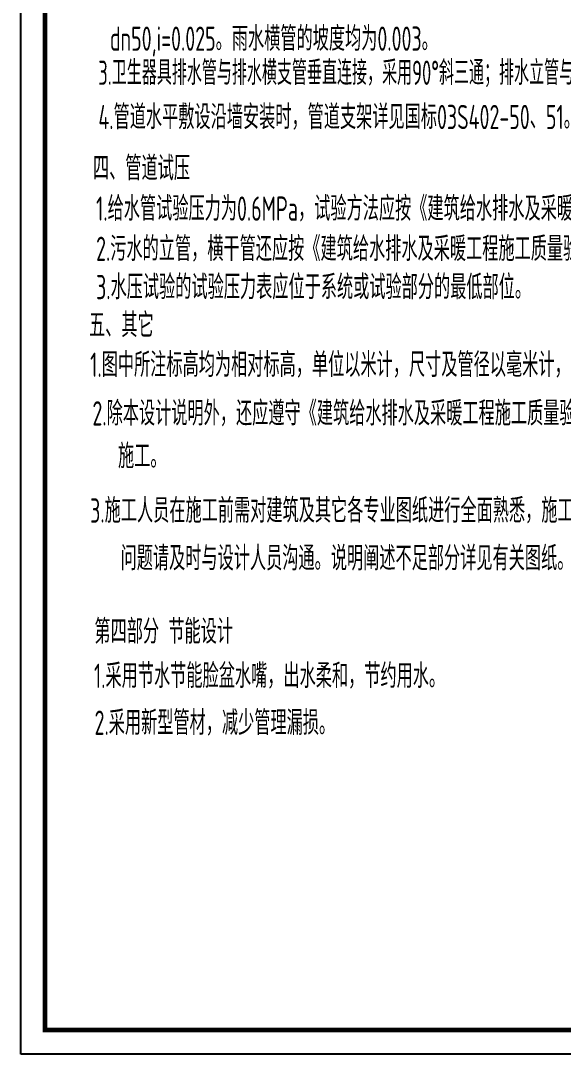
# Model space of a CAD drawing. Extents: x 5693218 to 11495510, y -728562 to -461276.
# Drawn here: x 5721175 to 5732330, y -503276 to -482005 of the extents above; entities that cross this region are included whole.
import ezdxf

# ---------------------------------------------------------------- set-up
doc = ezdxf.new("R2010")
doc.units = 0
doc.header["$LTSCALE"] = 1000
doc.header["$MEASUREMENT"] = 0
doc.layers.get('0').update_dxf_attribs({"linetype": 'CONTINUOUS'})
doc.layers.add('说明文本', color=54, linetype='CONTINUOUS')
doc.styles.add('AHD', font='sceie.shx', dxfattribs={"width": 0.7, "bigfont": 'sceic.shx'})

msp = doc.modelspace()

# ---------------------------------------------------------------- linework, layer by layer
msp.add_line((5721174.5, -503276.5), (5721174.5, -461276.5))
at = {"color": 0}
msp.add_line((5750874.5, -503276.5), (5721174.5, -503276.5), dxfattribs=at)
at = {"color": 0, "const_width": 100}
msp.add_lwpolyline([(5721674.5, -502776.5), (5721674.5, -463776.5), (5750374.5, -463776.5), (5750374.5, -502776.5)], close=True, dxfattribs=at)

# ---------------------------------------------------------------- texts
at = {"layer": '说明文本', "color": 0, "style": 'AHD'}
for s, height, width, p in [('dn50,i=0.025。雨水横管的坡度均为0.003。', 499.975, 0.7, (5723009.4, -482625.7, 202821.5)), ('3.卫生器具排水管与排水横支管垂直连接，采用90%%D斜三通；排水立管与排出管端部连接，采用两个45%%D弯头；排水支管接入横干管，采用45%%D斜三通。', 499.975, 0.65, (5722770, -483326.4, 202821.5)), ('4.管道水平敷设沿墙安装时，管道支架详见国标03S402-50、51。', 499.975, 0.7, (5722771.8, -484237.3, 202821.5)), ('四、管道试压', 499.98, 0.7, (5722660.9, -485292.1, 202821.5)), ('1.给水管试验压力为0.6MPa，试验方法应按《建筑给水排水及采暖工程施工质量验收规范》GB50242执行。', 499.975, 0.7, (5722724.4, -486122.6, 202821.5)), ('2.污水的立管，横干管还应按《建筑给水排水及采暖工程施工质量验收规范》GB50242的要求做通球试验。', 499.975, 0.7, (5722724.4, -486949.9, 202821.5)), ('3.水压试验的试验压力表应位于系统或试验部分的最低部位。', 499.975, 0.7, (5722724.4, -487737.8, 202821.5)), ('五、其它', 499.98, 0.7, (5722578.7, -488520.5, 202821.5)), ('1.图中所注标高均为相对标高，单位以米计，尺寸及管径以毫米计，给水管所注标高为管中心标高，排水管所注标高为管内底标高。', 499.975, 0.7, (5722602.4, -489336.1, 202821.5)), ('2.除本设计说明外，还应遵守《建筑给水排水及采暖工程施工质量验收规范（GB50242-2002）》及《给水排水构筑物施工及验收规范》(GB50141-2008)', 499.975, 0.7, (5722649.4, -490336.1, 202821.5)), ('施工。', 499.98, 0.7, (5723175.3, -491216.3, 202821.5)), ('3.施工人员在施工前需对建筑及其它各专业图纸进行全面熟悉，施工中应与其它专业密切合作，合理安排施工进度，及时预留孔洞及预埋套管，以防碰撞和返工；发现', 499.975, 0.7, (5722602.4, -492336.1, 202821.5)), ('问题请及时与设计人员沟通。说明阐述不足部分详见有关图纸。', 499.975, 0.7, (5723227.4, -493318.1, 202821.5)), ('第四部分 节能设计', 499.98, 0.7, (5722690.1, -494826.3)), ('1.采用节水节能脸盆水嘴，出水柔和，节约用水。', 499.975, 0.7, (5722681, -495737.1, 253526.9)), ('2.采用新型管材，减少管理漏损。', 499.975, 0.7, (5722692.9, -496702.9))]:
    msp.add_text(s, height=height, dxfattribs=dict(at, width=width)).set_placement(p)

doc.saveas('drawing.dxf')
